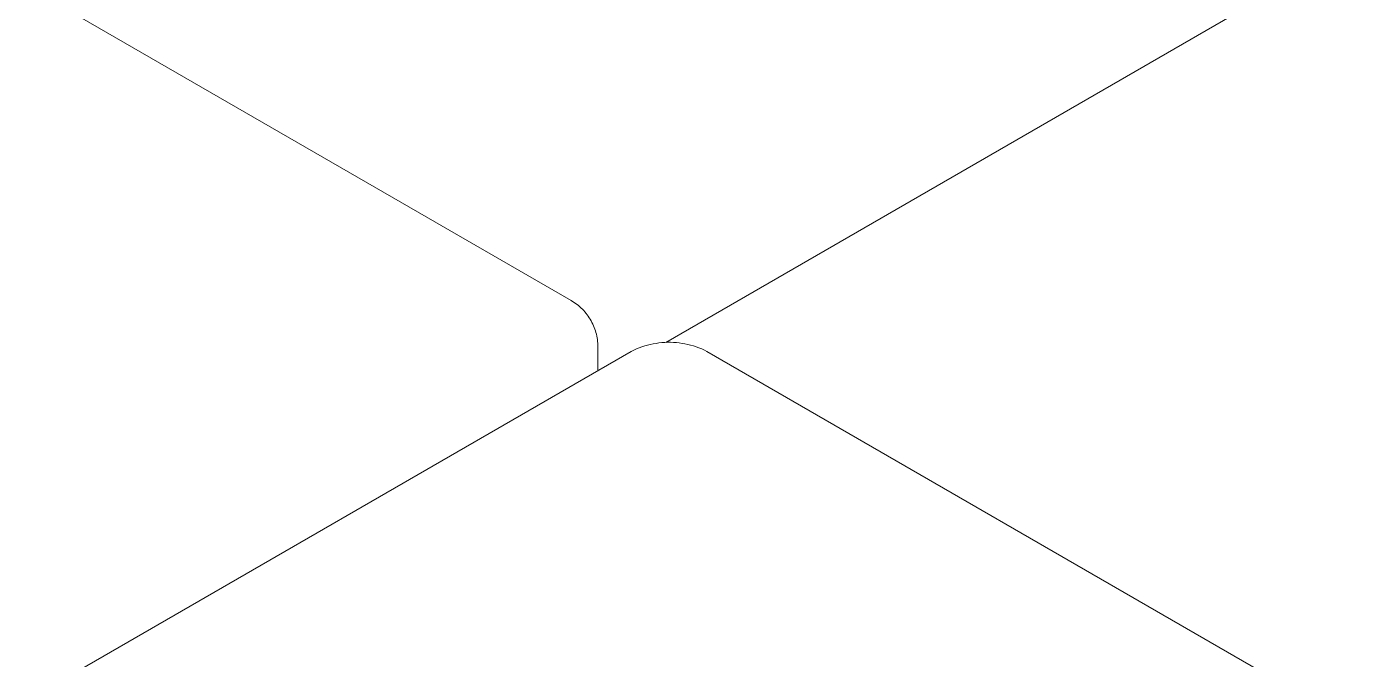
# Model space of a CAD drawing. Header units: inches. Extents: x -9 to 197, y 0 to 134.
# Drawn here: x 184.913 to 187.448, y 56.721 to 57.928 of the extents above; entities that cross this region are included whole.
import ezdxf

# ---------------------------------------------------------------- set-up
doc = ezdxf.new("R2010")
doc.units = ezdxf.units.IN
doc.layers.add('ZANO_R', color=7, linetype='Continuous', lineweight=0)

msp = doc.modelspace()

# ---------------------------------------------------------------- linework, layer by layer
at = {"layer": 'ZANO_R'}
for p, q in [((142.19553, 82.66748), (185.95051, 57.40553)), ((186.1309, 57.32566), (190.07696, 59.60392)), ((185.95051, 57.40553), (185.95347, 57.40375)), ((185.95347, 57.40375), (185.95637, 57.40188)), ((185.95637, 57.40188), (185.9592, 57.39991)), ((185.9592, 57.39991), (185.96196, 57.39784)), ((185.96196, 57.39784), (185.96465, 57.39569)), ((185.96465, 57.39569), (185.96727, 57.39344)), ((185.96727, 57.39344), (185.96981, 57.39111)), ((185.96981, 57.39111), (185.97227, 57.38869)), ((185.97227, 57.38869), (185.97464, 57.38619)), ((185.97464, 57.38619), (185.97693, 57.38361)), ((185.97693, 57.38361), (185.97914, 57.38095)), ((185.97914, 57.38095), (185.98125, 57.37823)), ((185.98125, 57.37823), (185.98327, 57.37543)), ((185.98327, 57.37543), (185.98519, 57.37256)), ((185.98519, 57.37256), (185.98701, 57.36964)), ((185.98701, 57.36964), (185.98874, 57.36665)), ((185.98874, 57.36665), (185.99036, 57.36361)), ((185.99036, 57.36361), (185.99188, 57.36051)), ((185.99188, 57.36051), (185.99329, 57.35736)), ((185.99329, 57.35736), (185.9946, 57.35417)), ((185.9946, 57.35417), (185.9958, 57.35094)), ((185.9958, 57.35094), (185.99688, 57.34766)), ((185.99688, 57.34766), (185.99786, 57.34436)), ((185.99786, 57.34436), (185.99873, 57.34102)), ((185.99873, 57.34102), (185.99948, 57.33765)), ((185.99948, 57.33765), (186.00011, 57.33426)), ((186.00011, 57.33426), (186.00064, 57.33085)), ((186.00064, 57.33085), (186.00104, 57.32743)), ((186.00104, 57.32743), (186.00133, 57.32399)), ((186.00133, 57.32399), (186.00151, 57.32054)), ((186.00151, 57.32054), (186.00157, 57.3171)), ((186.08553, 57.31715), (186.09081, 57.31885)), ((186.09081, 57.31885), (186.09614, 57.32038)), ((186.09614, 57.32038), (186.10153, 57.32172)), ((186.10153, 57.32172), (186.10696, 57.32287)), ((186.10696, 57.32287), (186.11242, 57.32383)), ((186.11242, 57.32383), (186.11792, 57.3246)), ((186.11792, 57.3246), (186.12344, 57.32517)), ((186.12344, 57.32517), (186.12898, 57.32556)), ((186.12898, 57.32556), (186.13452, 57.32575)), ((186.13452, 57.32575), (186.14007, 57.32575)), ((186.14007, 57.32575), (186.14562, 57.32556)), ((186.14562, 57.32556), (186.15115, 57.32517)), ((186.15115, 57.32517), (186.15667, 57.3246)), ((186.15667, 57.3246), (186.16217, 57.32383)), ((186.16217, 57.32383), (186.16764, 57.32287)), ((186.16764, 57.32287), (186.17307, 57.32172)), ((186.17307, 57.32172), (186.17845, 57.32038)), ((186.17845, 57.32038), (186.18379, 57.31885)), ((186.18379, 57.31885), (186.18907, 57.31715)), ((183.84482, 56.02663), (186.06509, 57.30851)), ((186.00157, 57.3171), (186.00157, 57.27183)), ((186.06509, 57.30851), (186.07009, 57.31093)), ((186.07009, 57.31093), (186.07516, 57.31318)), ((186.07516, 57.31318), (186.08031, 57.31525)), ((186.08031, 57.31525), (186.08553, 57.31715)), ((186.18907, 57.31715), (186.19429, 57.31525)), ((186.19429, 57.31525), (186.19944, 57.31318)), ((186.19944, 57.31318), (186.20451, 57.31093)), ((186.20451, 57.31093), (186.2095, 57.30851)), ((186.2095, 57.30851), (187.35332, 56.64813))]:
    msp.add_line(p, q, dxfattribs=at)

doc.saveas('drawing.dxf')
